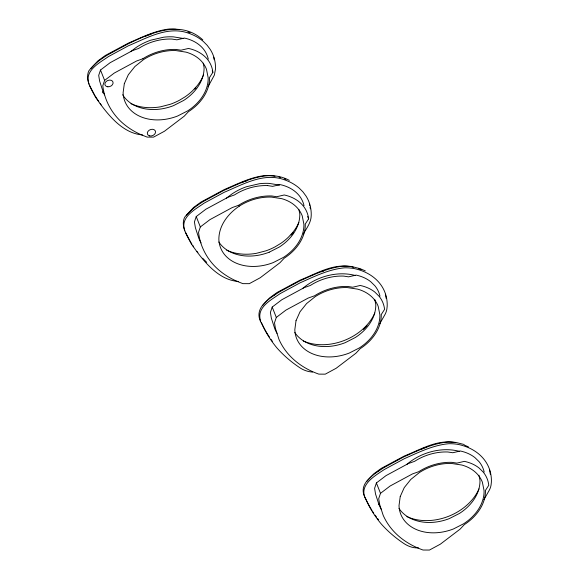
<?xml version="1.0" encoding="UTF-8"?>
<svg xmlns="http://www.w3.org/2000/svg" width="579" height="579" viewBox="0 0 579 579"><rect width="100%" height="100%" fill="white"/><g stroke="black" fill="none" stroke-linecap="round" stroke-linejoin="round"><path stroke-width="0.87" d="M208.288 59.13A43.193 32.547 -21.6 0 0 206.385 53.709A43.382 32.692 -21.6 0 0 203.265 48.839C198.525 43.107 191.591 39.582 184.397 38.069L176.892 39.821L171.927 39.061A45.242 34.089 -21.6 0 0 138.721 48.404L132.439 50.641L110.133 62.698L100.5 70.03L98.698 75.379L99.624 81.06L103.149 91.938A99.595 75.053 -21.6 0 0 104.546 94.898M267.664 185.598A45.242 34.089 -21.6 0 0 234.452 194.942L228.169 197.171L205.871 209.229L196.23 216.56L194.428 221.916L195.362 227.598L198.879 238.476A99.595 75.053 -21.6 0 0 201.043 242.883M142.825 58.776L136.543 61.012L114.244 73.07L104.604 80.401L102.801 85.75C104.51 101.202 112.891 115.525 125.064 125.093A99.812 75.212 -21.6 0 0 141.073 134.697L147.124 137.1L153.558 137.129L164.45 131.245L184.194 116.22L188.472 111.66A45.263 34.11 -21.6 0 0 209.54 77.521L212.869 72.368A43.193 32.547 -21.6 0 0 211.603 66.737A43.382 32.692 -21.6 0 0 207.369 59.217C202.636 53.485 195.702 49.96 188.508 48.448L180.995 50.199L176.038 49.439A45.263 34.11 -21.6 0 0 142.803 58.783M238.562 205.313L232.273 207.55L209.974 219.607L200.334 226.939L198.539 232.288C200.24 247.74 208.621 262.055 220.794 271.631A99.812 75.212 -21.6 0 0 236.804 281.235L242.854 283.638L249.296 283.667L260.181 277.782L279.925 262.757L284.202 258.198A45.263 34.11 -21.6 0 0 305.278 224.051L308.6 218.905A43.193 32.547 -21.6 0 0 307.333 213.275A43.382 32.692 -21.6 0 0 303.099 205.748C298.366 200.016 291.432 196.498 284.238 194.978L276.733 196.73L271.768 195.97A45.263 34.11 -21.6 0 0 238.541 205.321M379.99 296.159A43.331 32.648 -21.6 0 0 374.968 285.874L370.712 281.698A43.331 32.648 -21.6 0 0 356.099 275.097L348.594 276.849L343.629 276.089A45.256 34.103 -21.6 0 0 310.424 285.433L304.141 287.669L281.843 299.727L272.202 307.058L270.4 312.407L271.334 318.095L274.851 328.973A99.566 75.031 -21.6 0 0 277.023 333.374M276.306 317.43L274.504 322.778L275.438 328.467L278.962 339.345A99.566 75.031 -21.6 0 0 318.826 374.128L325.26 374.157L336.153 368.273L355.89 353.255L360.167 348.688A45.256 34.103 -21.6 0 0 381.25 314.542L384.572 309.396A43.331 32.648 -21.6 0 0 379.071 296.245L374.823 292.069A43.331 32.648 -21.6 0 0 360.21 285.469L352.698 287.227L347.74 286.467A45.256 34.103 -21.6 0 0 314.527 295.804L308.245 298.04L285.946 310.098L276.306 317.43L272.202 307.058M484.189 472.051A43.331 32.648 -21.6 0 0 479.159 461.76L474.91 457.591A43.331 32.648 -21.6 0 0 460.298 450.99L452.792 452.742L447.828 451.982A45.256 34.103 -21.6 0 0 414.622 461.325L408.333 463.562L386.034 475.62L376.401 482.951L374.599 488.3L375.525 493.988L379.05 504.859A99.566 75.031 -21.6 0 0 381.214 509.267M380.504 493.322L378.702 498.671L379.636 504.36L383.153 515.238A99.566 75.031 -21.6 0 0 423.025 550.021L429.459 550.05L440.351 544.166L460.088 529.141L464.365 524.581A45.256 34.103 -21.6 0 0 485.448 490.435L488.77 485.289A43.331 32.648 -21.6 0 0 483.27 472.138L479.021 467.962A43.331 32.648 -21.6 0 0 464.409 461.362L456.896 463.113L451.938 462.36A45.256 34.103 -21.6 0 0 418.726 471.697L412.443 473.933L390.145 485.991L380.504 493.322L376.401 482.951M203.12 75.965L203.642 74.648M202.809 76.616L201.868 78.563A47.702 35.949 -21.6 0 1 196.896 86.061L192.655 90.679A48.39 36.47 -21.6 0 1 185.114 96.816L179.439 100.261A47.724 35.963 -21.6 0 1 170.233 104.292L160.564 106.811A48.137 36.274 -21.6 0 1 147.667 107.629L144.547 107.368A48.614 36.636 -21.6 0 1 135.681 105.508A48.071 36.224 -21.6 0 1 130.97 103.684M298.858 222.502L297.599 225.101A47.702 35.949 -21.6 0 1 292.627 232.599L288.385 237.216A48.39 36.47 -21.6 0 1 280.844 243.354L275.17 246.792A47.724 35.963 -21.6 0 1 265.971 250.823L256.294 253.341A48.137 36.274 -21.6 0 1 243.397 254.167L240.278 253.906A48.614 36.636 -21.6 0 1 231.419 252.039A48.071 36.224 -21.6 0 1 226.7 250.222M90.802 68.633L97.829 60.94L105.306 55.49L128.647 42.976C141.92 37.346 155.331 30.376 169.85 28.95A41.449 31.237 -21.6 0 1 176.363 29.268M186.539 215.164L193.56 207.477L201.043 202.028L224.384 189.514C237.651 183.883 251.069 176.906 265.58 175.488A41.449 31.237 -21.6 0 1 272.904 175.907L275.054 176.255M262.504 305.661L269.532 297.968L277.008 292.518L300.349 280.004C316.192 273.773 332.628 263.474 350.309 266.637M366.702 481.554L373.73 473.861L381.206 468.411L404.547 455.897C420.586 449.572 437.311 439.106 455.217 442.638M379.723 323.799L385.23 314.079A24.615 18.55 -21.6 0 0 386.859 309.143L387.177 306.298A58.797 44.308 -21.6 0 0 354.833 268.692L352.546 268.301A45.857 34.559 -21.6 0 0 344.664 267.816C328.952 269.199 314.346 276.523 300.103 282.82L280.178 293.596C271.196 299.958 255.744 307.572 260.753 321.207M483.921 499.691L489.429 489.972A24.615 18.55 -21.6 0 0 491.057 485.036L491.376 482.184A58.797 44.308 -21.6 0 0 459.031 444.585L456.744 444.194A45.857 34.559 -21.6 0 0 448.863 443.709C433.15 445.092 418.545 452.416 404.301 458.713L384.376 469.489C374.251 476.242 357.547 485.557 366.283 500.263A178.375 134.422 -21.6 0 0 381.243 523.959A178.375 134.415 -21.6 0 0 403.259 543.102C407.638 546.163 413.044 548.277 418.458 547.843M208.02 86.77L214.346 75.125L215.475 69.263A58.841 44.344 -21.6 0 0 210.322 49.548L207.231 45.372L203.497 41.608A58.877 44.373 -21.6 0 0 188.906 33.314C168.105 25.556 147.138 37.925 128.393 45.792L108.476 56.561C99.494 62.93 84.042 70.537 89.05 84.172M303.302 234.01C306.566 228.3 311.017 222.662 311.205 215.801A58.841 44.344 -21.6 0 0 306.052 196.086L302.969 191.902L299.227 188.146A58.877 44.373 -21.6 0 0 284.636 179.852C263.843 172.093 242.876 184.455 224.131 192.329L204.206 203.099C195.224 209.46 179.772 217.074 184.781 230.71M194.761 89.188L195.977 87.878M291.107 235.067L293.539 232.454M363.424 329.48L367.079 325.564M130.709 51.64L135.884 47.666A47.84 36.05 -21.6 0 1 141.558 44.221A48.361 36.441 -21.6 0 1 150.764 40.19L163.691 37.194A48.108 36.253 -21.6 0 1 173.331 36.853L183.767 38.54M226.447 198.17L231.622 194.204A47.84 36.05 -21.6 0 1 240.285 189.253A48.361 36.441 -21.6 0 1 246.495 186.727L259.428 183.724A48.108 36.253 -21.6 0 1 269.069 183.391L279.505 185.077M302.412 288.668L304.93 286.619A48.079 36.231 -21.6 0 1 354.16 275.206L355.47 275.568M406.61 464.561L409.129 462.512A48.079 36.231 -21.6 0 1 458.358 451.092L459.668 451.461M239.272 206.138C228.191 213.55 218.92 225.376 218.855 239.214A43.838 33.039 -21.6 0 0 273.324 262.555L283.486 257.373A43.838 33.039 -21.6 0 0 303.903 224.29L302.202 215.779A43.838 33.039 -21.6 0 0 281.807 198.677L271.45 197.092A43.838 33.039 -21.6 0 0 239.286 206.131M269.221 252.183L279.382 246.994A43.838 33.039 -21.6 0 0 299.799 213.919L298.959 209.699M148.709 35.001L151.105 34.241M244.439 181.538L246.835 180.778M102.613 92.741L103.294 92.662L102.838 91.511M378.369 504.345L379.05 504.266M142.557 134.921C121.836 133.474 106.478 113.05 95.557 97.243C91.489 89.398 84.795 79.967 88.804 70.891C93.82 64.189 100.724 59.188 107.795 54.839L127.713 44.069C150.757 32.974 180.431 19.36 202.809 39.886M238.287 281.452C217.574 280.004 202.209 259.587 191.287 243.773C187.227 235.928 180.525 226.498 184.535 217.429C189.55 210.727 196.462 205.726 203.526 201.369L223.443 190.6C243.636 181.712 267.476 168.605 289.319 180.351M312.58 372.087C307.738 371.74 302.991 370.082 299.061 367.216A178.375 134.415 -21.6 0 1 277.052 348.066A178.375 134.422 -21.6 0 1 262.092 324.378C252.097 308.708 268.178 299.191 279.491 291.867L299.415 281.097C313.666 274.793 328.271 267.469 343.977 266.087A45.857 34.559 -21.6 0 1 351.858 266.572L359.921 268.613L365.284 270.842M267.664 185.598L272.622 186.358L280.127 184.607C287.329 186.12 294.262 189.644 298.996 195.376A43.382 32.692 -21.6 0 1 302.115 200.247A43.193 32.547 -21.6 0 1 304.018 205.668M177.174 29.37L179.324 29.717M279.013 177.16L280.591 177.521M351.815 266.933L353.4 267.288M464.119 444.506L456.057 442.465A45.857 34.559 -21.6 0 0 448.175 441.98C432.47 443.362 417.864 450.686 403.614 456.983L383.689 467.76C373.564 474.512 356.867 483.827 365.602 498.533A178.375 134.422 -21.6 0 0 372.022 510.483M187.878 31.99L190.151 32.742M284.369 178.781L285.881 179.28M358.828 268.772L361.093 269.524M464.539 445.164L468.447 446.887M206.703 262.33L202.636 258.234M196.867 251.395L197.873 252.668M98.799 101.578L94.876 95.513M100.203 103.547L101.137 104.864M190.607 242.051L191.888 244.085M192.749 245.438L193.603 246.799M190.216 241.349L185.439 232.15M94.486 94.818L89.702 85.62M307.652 216.51L308.6 218.905M212.24 70.776L212.869 72.368M196.23 216.56L200.334 226.939M100.5 70.03L104.604 80.401M478.949 475.229L479.969 480.302A43.838 33.039 -21.6 0 1 459.545 513.385L449.391 518.567A43.838 33.039 -21.6 0 1 398.989 508.369M374.751 299.3L375.771 304.409A43.838 33.039 -21.6 0 1 355.347 337.492L345.193 342.674A43.838 33.039 -21.6 0 1 294.791 332.476M203.222 63.169L204.069 67.381A43.838 33.039 -21.6 0 1 183.644 100.457L173.483 105.646A43.838 33.039 -21.6 0 1 122.625 94.703M489.602 470.126L490.37 474.36M385.404 294.233L386.179 298.467M309.432 203.743L309.743 205.436M310.047 207.13L310.358 208.824M213.702 57.205L214.165 59.746M479.021 488.886A48.079 36.231 -21.6 0 1 406.871 516.606M421.469 449.109A48.079 36.231 -21.6 0 1 423.821 448.204M424.61 447.922A48.079 36.231 -21.6 0 1 426.202 447.393M378.514 519.703A178.375 134.422 -21.6 0 1 377.522 518.429M376.553 517.134A178.375 134.422 -21.6 0 1 375.134 515.172M373.766 513.182A178.375 134.422 -21.6 0 1 372.883 511.836M378.21 471.06A1.411 1.064 -21.6 0 1 378.89 470.792M272.354 341.241A178.375 134.422 -21.6 0 1 270.936 339.28M269.575 337.289A178.375 134.422 -21.6 0 1 261.404 322.648M374.83 312.993A48.079 36.231 -21.6 0 1 303.324 341.009M321.207 271.761A48.079 36.231 -21.6 0 1 323.603 271.015M273.52 295.659A1.411 1.064 -21.6 0 1 274.012 295.167M274.337 295.001A1.411 1.064 -21.6 0 1 274.692 294.906M145.568 36.188A48.361 36.441 -21.6 0 1 147.92 35.283M269.221 252.183A43.838 33.039 -21.6 0 1 218.826 241.979M241.298 182.725A48.361 36.441 -21.6 0 1 243.65 181.82M124.319 83.658L123.117 92.683A43.838 33.039 -21.6 0 0 177.594 116.017L187.755 110.835A43.838 33.039 -21.6 0 0 208.172 77.76L206.471 69.241A43.838 33.039 -21.6 0 0 186.076 52.146L175.712 50.554A43.838 33.039 -21.6 0 0 143.556 59.594L134.885 66.534L128.328 74.742L124.319 83.658M296.021 320.686L294.82 329.712A43.838 33.039 -21.6 0 0 349.296 353.045L359.458 347.863A43.838 33.039 -21.6 0 0 379.875 314.788L378.174 306.269A43.838 33.039 -21.6 0 0 357.771 289.167L347.414 287.582A43.838 33.039 -21.6 0 0 315.244 296.629L306.588 303.562L300.031 311.763L296.021 320.686M400.219 496.572L399.018 505.597A43.838 33.039 -21.6 0 0 453.495 528.938L463.656 523.756A43.838 33.039 -21.6 0 0 484.073 490.674L482.372 482.162A43.838 33.039 -21.6 0 0 461.962 465.06L451.613 463.475A43.838 33.039 -21.6 0 0 419.442 472.522L410.786 479.455L404.229 487.656L400.219 496.572M149.599 135.877A4.241 3.199 -21.6 0 0 155.541 131.788A4.241 3.199 -21.6 0 0 149.15 130.246A4.241 3.199 -21.6 0 0 149.599 135.877M107.853 86.799A4.241 3.199 -21.6 0 0 112.977 82.023A4.241 3.199 -21.6 0 0 106.116 81.538A4.241 3.199 -21.6 0 0 107.853 86.799"/></g></svg>
